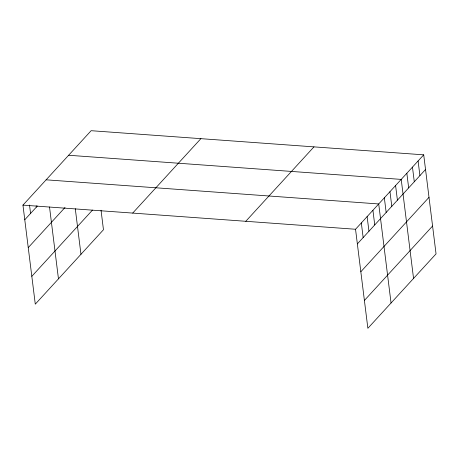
<?xml version="1.0" encoding="UTF-8"?>
<svg xmlns="http://www.w3.org/2000/svg" width="459" height="459" viewBox="0 0 459 459"><rect width="100%" height="100%" fill="white"/><g stroke="black" fill="none" stroke-linecap="round" stroke-linejoin="round"><path stroke-width="0.69" d="M101.037 210.245L103.464 229.741L35.286 304.162L22.95 205.121L91.129 130.7L423.714 154.838L436.05 253.879L367.871 328.3L355.536 229.259L423.714 154.838M24.775 219.763L37.328 206.057M28.246 247.613L65.017 207.474M31.814 276.312L92.494 210.079M132.703 213.085L200.881 138.664M245.783 221.295L313.962 146.874M357.36 243.901L425.539 169.48M360.831 271.751L429.004 197.336M364.406 300.45L432.579 226.029M68.632 155.257L401.218 179.4L413.553 278.441M46.13 179.819L378.715 203.957L391.051 302.997M22.95 205.121L355.536 229.259M418.092 160.977L419.91 175.619M412.463 167.116L414.288 181.764M406.84 173.255L408.665 187.903M395.589 185.539L397.414 200.181M389.966 191.678L391.791 206.321M384.344 197.818L386.162 212.46M372.92 210.279L374.745 224.927M367.125 216.608L368.95 231.25M361.331 222.931L363.155 237.578M75.282 208.684L80.968 254.297M49.515 206.992L58.465 278.86M36.192 205.718L36.364 207.112M29.525 205.07L30.569 213.435"/></g></svg>
